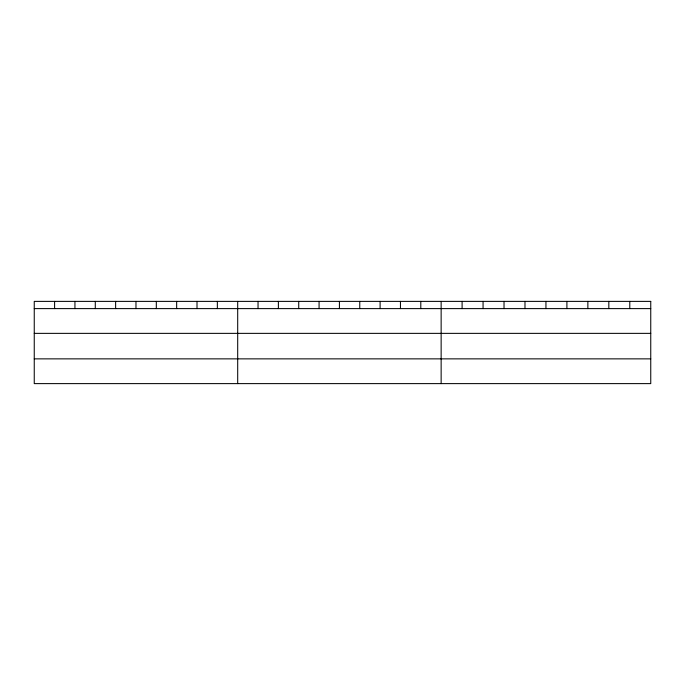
<?xml version="1.0" encoding="UTF-8"?>
<svg xmlns="http://www.w3.org/2000/svg" width="685" height="685" viewBox="0 0 685 685"><rect width="100%" height="100%" fill="white"/><g stroke="black" fill="none" stroke-linecap="round" stroke-linejoin="round"><path stroke-width="1.03" d="M34.25 308.61L650.75 308.61M34.25 333.364L650.75 333.364M34.25 358.863L650.75 358.863M629.789 301.383L629.789 308.61M608.828 301.383L608.828 308.61M587.867 301.383L587.867 308.61M566.906 301.383L566.906 308.61M545.945 301.383L545.945 308.61M524.984 301.383L524.984 308.61M504.023 301.383L504.023 308.61M483.062 301.383L483.062 308.61M462.101 301.383L462.101 308.61M441.14 301.383L441.14 383.617M420.796 301.383L420.796 308.61M400.451 301.383L400.451 308.61M380.106 301.383L380.106 308.61M359.762 301.383L359.762 308.61M339.417 301.383L339.417 308.61M319.073 301.383L319.073 308.61M298.728 301.383L298.728 308.61M278.384 301.383L278.384 308.61M258.039 301.383L258.039 308.61M237.695 301.383L237.695 383.617M217.35 301.383L217.35 308.61M197.006 301.383L197.006 308.61M176.661 301.383L176.661 308.61M156.317 301.383L156.317 308.61M135.972 301.383L135.972 308.61M115.628 301.383L115.628 308.61M95.283 301.383L95.283 308.61M74.939 301.383L74.939 308.61M54.594 301.383L54.594 308.61M650.75 301.383L34.25 301.383L34.25 383.617L650.75 383.617L650.75 301.383"/></g></svg>
